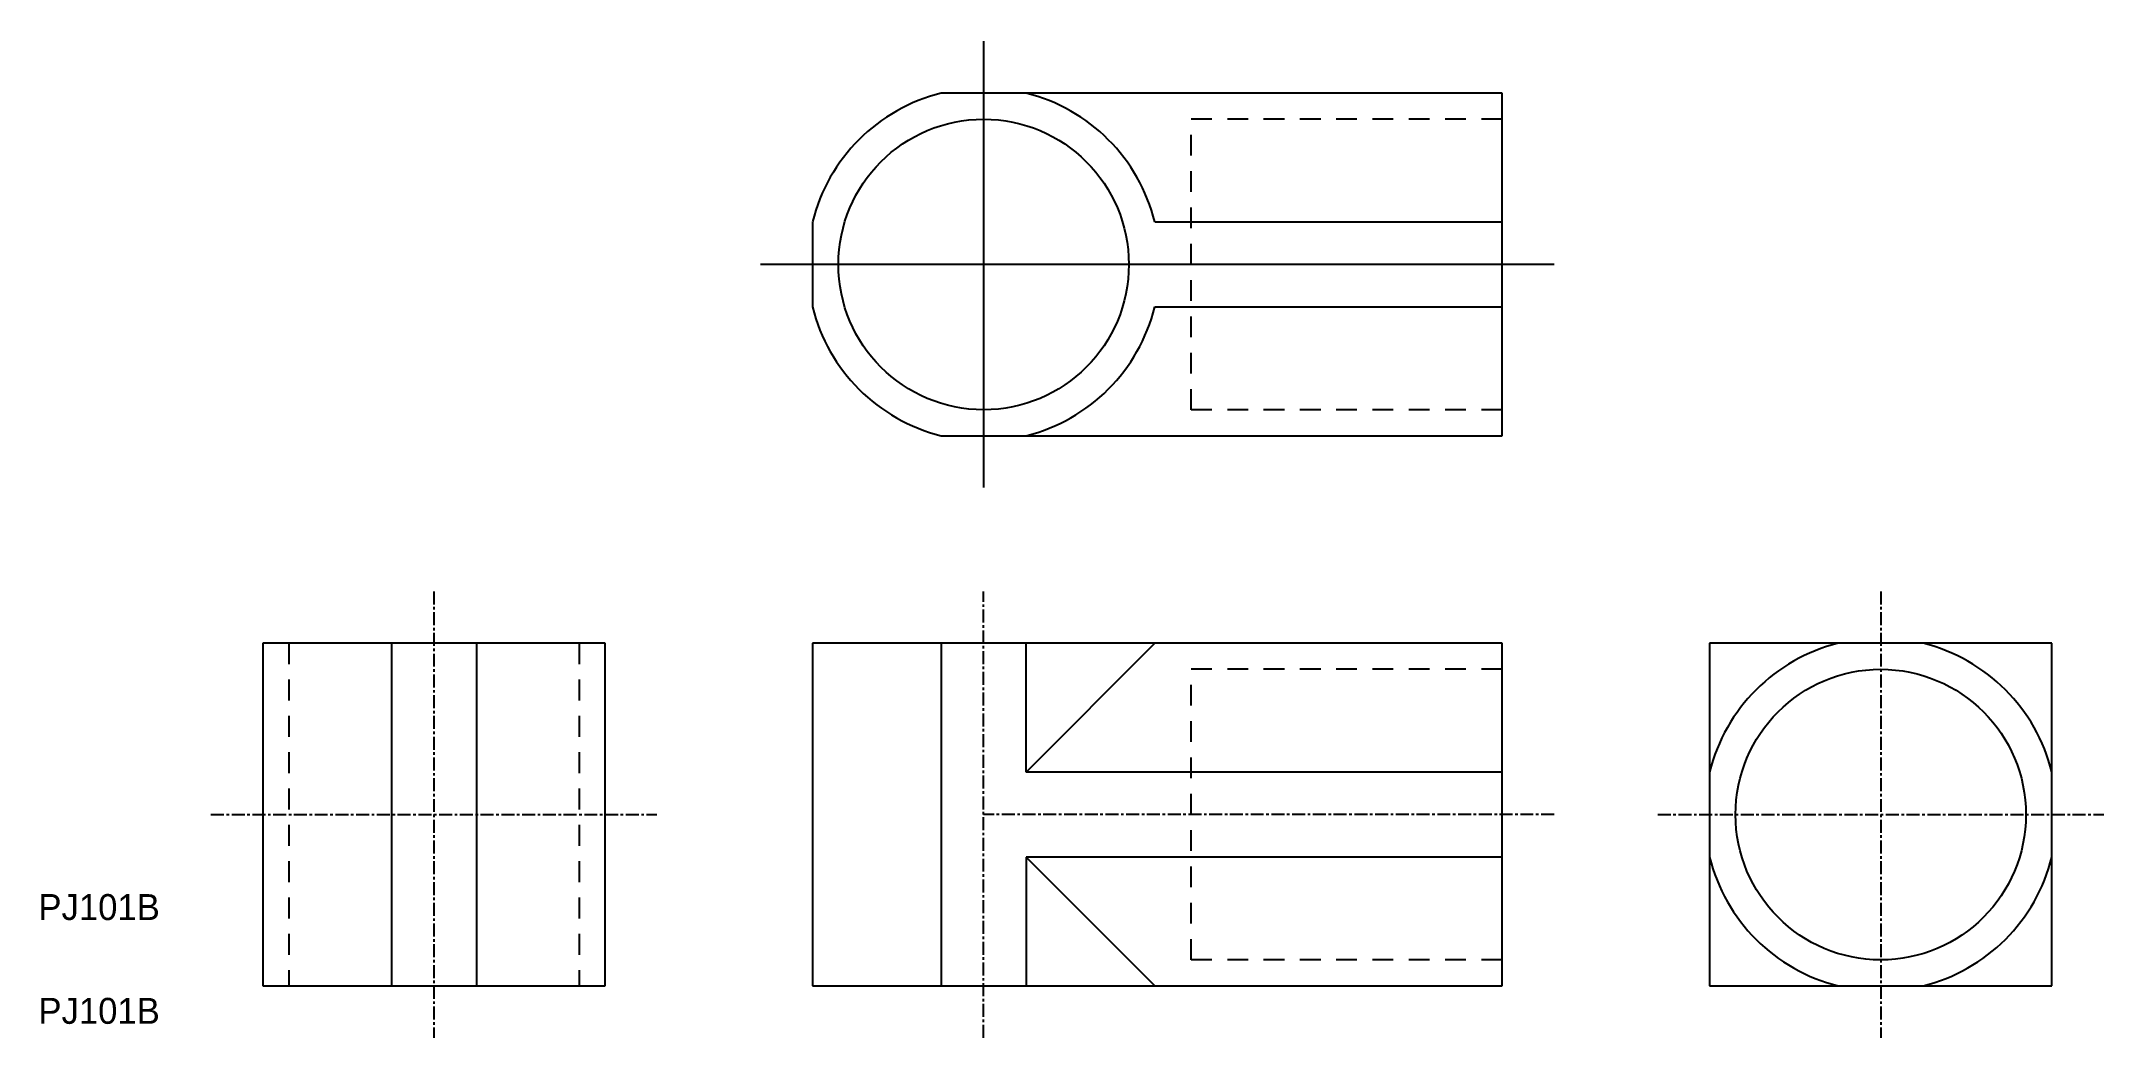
# Model space of a CAD drawing. Extents: x 0 to 199, y -1 to 95.
import ezdxf

# ---------------------------------------------------------------- set-up
doc = ezdxf.new("R2010")
doc.units = 0
doc.linetypes.add('CENTER', pattern=[2, 1.25, -0.25, 0.25, -0.25])
doc.linetypes.add('DASHED', pattern=[3.5, 2, -1.5])
doc.layers.get('0').update_dxf_attribs({"linetype": 'CONTINUOUS'})
doc.layers.add('CENTER', color=1, linetype='CENTER')

msp = doc.modelspace()

# ---------------------------------------------------------------- linework, layer by layer
at = {"color": 7, "linetype": 'CONTINUOUS'}
for p, q in [((141.14, 89.66), (87.05, 89.66)), ((141.14, 56.66), (141.14, 89.66)), ((74.64, 77.25), (74.64, 69.07)), ((141.14, 77.25), (107.64, 77.25)), ((107.64, 69.07), (141.14, 69.07)), ((87.05, 56.66), (141.14, 56.66)), ((54.64, 36.66), (21.64, 36.66)), ((21.64, 36.66), (21.64, 3.66)), ((34.05, 36.66), (34.05, 3.66)), ((42.24, 36.66), (42.24, 3.66)), ((54.64, 3.66), (54.64, 36.66)), ((141.14, 36.66), (74.64, 36.66)), ((74.64, 36.66), (74.64, 3.66)), ((87.05, 36.66), (87.05, 3.66)), ((95.24, 24.25), (107.64, 36.66)), ((95.24, 24.25), (95.24, 36.66)), ((141.14, 3.66), (141.14, 36.66)), ((194.14, 36.66), (161.14, 36.66)), ((161.14, 36.66), (161.14, 3.66)), ((194.14, 3.66), (194.14, 36.66)), ((141.14, 24.25), (95.24, 24.25)), ((95.24, 16.07), (107.64, 3.66)), ((141.14, 16.07), (95.24, 16.07)), ((95.24, 16.07), (95.24, 3.66)), ((21.64, 3.66), (54.64, 3.66)), ((74.64, 3.66), (141.14, 3.66)), ((161.14, 3.66), (194.14, 3.66))]:
    msp.add_line(p, q, dxfattribs=at)
at = {"color": 3, "linetype": 'DASHED'}
for p, q in [((111.14, 59.16), (111.14, 87.16)), ((141.14, 87.16), (111.14, 87.16)), ((141.14, 59.16), (111.14, 59.16)), ((24.14, 36.66), (24.14, 3.66)), ((52.14, 36.66), (52.14, 3.66)), ((111.14, 6.16), (111.14, 34.16)), ((141.14, 34.16), (111.14, 34.16)), ((141.14, 6.16), (111.14, 6.16))]:
    msp.add_line(p, q, dxfattribs=at)
at = {"color": 7, "linetype": 'CONTINUOUS'}
for centre in [(91.14, 73.16), (177.64, 20.16)]:
    msp.add_circle(centre, 14, dxfattribs=at)
for centre, start, end in [((91.14, 73.16), 103.9306, 166.0696), ((91.14, 73.16), 13.9306, 76.0694), ((91.14, 73.16), 193.9304, 256.0694), ((91.14, 73.16), 283.9306, 346.0694), ((177.64, 20.16), 103.9306, 166.0694), ((177.64, 20.16), 13.9306, 76.0694), ((177.64, 20.16), 193.9306, 256.0694), ((177.64, 20.16), 283.9306, 346.0694)]:
    msp.add_arc(centre, 17, start, end, dxfattribs=at)
at = {"layer": 'CENTER', "color": 1, "linetype": 'CONTINUOUS'}
for p, q in [((91.14, 94.66), (91.14, 51.66)), ((146.14, 73.16), (69.64, 73.16))]:
    msp.add_line(p, q, dxfattribs=at)
at = {"layer": 'CENTER', "color": 1, "linetype": 'CENTER'}
for p, q in [((38.14, 41.66), (38.14, -1.34)), ((91.14, -1.34), (91.14, 41.66)), ((177.64, 41.66), (177.64, -1.34)), ((16.64, 20.16), (59.64, 20.16)), ((146.14, 20.16), (91.14, 20.16)), ((156.14, 20.16), (199.14, 20.16))]:
    msp.add_line(p, q, dxfattribs=at)

# ---------------------------------------------------------------- texts
at = {"color": 7, "linetype": 'CONTINUOUS'}
for p in [(0, 10), (0, 0)]:
    msp.add_text('PJ101B', height=2.5, dxfattribs=at).set_placement(p)

doc.saveas('drawing.dxf')
